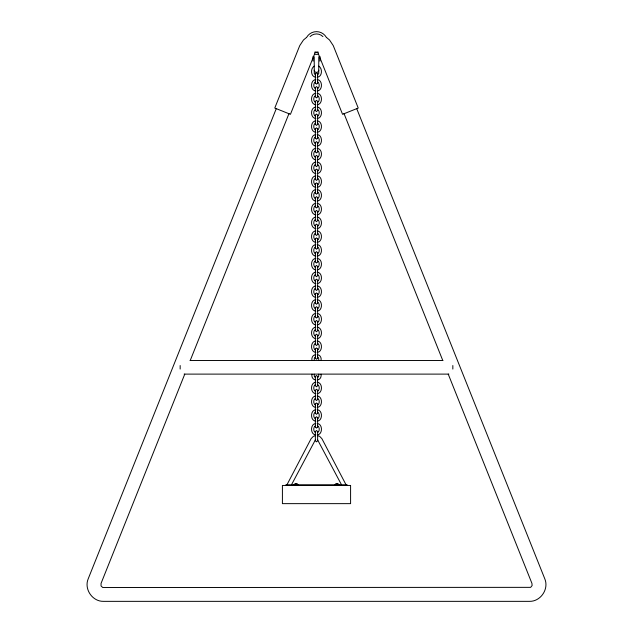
<?xml version="1.0" encoding="UTF-8"?>
<svg xmlns="http://www.w3.org/2000/svg" width="633" height="633" viewBox="0 0 633 633"><rect width="100%" height="100%" fill="white"/><g stroke="black" fill="none" stroke-linecap="round" stroke-linejoin="round"><path stroke-width="0.95" d="M315.361 73.919L316.492 72.779L317.631 73.919L317.631 83.01L316.492 84.142L315.361 83.01L315.361 73.919L315.511 74.488M315.361 83.01L315.511 82.44M315.361 87.671L316.492 86.539L317.631 87.671L317.631 96.762L316.492 97.901L315.361 96.762L315.361 87.671L315.511 88.24M317.631 73.919L317.481 74.488M318.771 70.208C318.882 73.127 314.118 73.127 314.229 70.208M315.361 96.762L315.511 96.192M315.361 101.43L316.492 100.299L317.631 101.43L317.631 110.522L316.492 111.653L315.361 110.522L315.361 101.43L315.511 102M317.631 87.671L317.481 88.24M315.361 110.522L315.511 109.952M315.361 115.19L316.492 114.051L317.631 115.19L317.631 124.282L316.492 125.413L315.361 124.282L315.361 115.19L315.511 115.76M317.631 101.43L317.481 102M315.361 124.282L315.511 123.712M315.361 128.95L316.492 127.811L317.631 128.95L317.631 138.034L316.492 139.173L315.361 138.034L315.361 128.95L315.511 129.512M317.631 115.19L317.481 115.76M315.361 138.034L315.511 137.464M315.361 142.702L316.492 141.57L317.631 142.702L317.631 151.793L316.492 152.933L315.361 151.793L315.361 142.702L315.511 143.272M317.631 128.95L317.481 129.512M315.361 151.793L315.511 151.224M315.361 156.462L316.492 155.322L317.631 156.462L317.631 165.553L316.492 166.685L315.361 165.553L315.361 156.462L315.511 157.031M317.631 142.702L317.481 143.272M315.361 165.553L315.511 164.984M315.361 170.222L316.492 169.082L317.631 170.222L317.631 179.305L316.492 180.445L315.361 179.305L315.361 170.222L315.511 170.783M317.631 156.462L317.481 157.031M315.361 179.305L315.511 178.743M315.361 183.974L316.492 182.842L317.631 183.974L317.631 193.065L316.492 194.204L315.361 193.065L315.361 183.974L315.511 184.543M317.631 170.222L317.481 170.783M315.361 193.065L315.511 192.495M315.361 197.733L316.492 196.594L317.631 197.733L317.631 206.825L316.492 207.956L315.361 206.825L315.361 197.733L315.511 198.303M317.631 183.974L317.481 184.543M315.361 206.825L315.511 206.255M315.361 211.493L316.492 210.354L317.631 211.493L317.631 220.577L316.492 221.716L315.361 220.577L315.361 211.493L315.511 212.055M317.631 197.733L317.481 198.303M315.361 220.577L315.511 220.015M315.361 225.245L316.492 224.114L317.631 225.245L317.631 234.337L316.492 235.476L315.361 234.337L315.361 225.245L315.511 225.815M317.631 211.493L317.481 212.055M315.361 234.337L315.511 233.767M315.361 239.005L316.492 237.866L317.631 239.005L317.631 248.096L316.492 249.228L315.361 248.096L315.361 239.005L315.511 239.575M317.631 225.245L317.481 225.815M315.361 248.096L315.511 247.527M315.361 252.765L316.492 251.625L317.631 252.765L317.631 261.848L316.492 262.988L315.361 261.848L315.361 252.765L315.511 253.335M317.631 239.005L317.481 239.575M315.361 261.848L315.511 261.287M315.361 266.517L316.492 265.385L317.631 266.517L317.631 275.608L316.492 276.748L315.361 275.608L315.361 266.517L315.511 267.086M317.631 252.765L317.481 253.335M315.361 275.608L315.511 275.038M315.361 280.277L316.492 279.145L317.631 280.277L317.631 289.368L316.492 290.5L315.361 289.368L315.361 280.277L315.511 280.846M317.631 266.517L317.481 267.086M315.361 289.368L315.511 288.798M315.361 294.036L316.492 292.897L317.631 294.036L317.631 303.128L316.492 304.259L315.361 303.128L315.361 294.036L315.511 294.606M317.631 280.277L317.481 280.846M315.361 303.128L315.511 302.558M315.361 307.796L316.492 306.657L317.631 307.796L317.631 316.88L316.492 318.019L315.361 316.88L315.361 307.796L315.511 308.358M317.631 294.036L317.481 294.606M315.361 316.88L315.511 316.31M315.361 321.548L316.492 320.417L317.631 321.548L317.631 330.64L316.492 331.779L315.361 330.64L315.361 321.548L315.511 322.118M317.631 307.796L317.481 308.358M315.361 330.64L315.511 330.07M315.361 335.308L316.492 334.169L317.631 335.308L317.631 344.399L316.492 345.531L315.361 344.399L315.361 335.308L315.511 335.878M317.631 321.548L317.481 322.118M315.361 344.399L315.511 343.83M315.361 349.068L316.492 347.928L317.631 349.068L317.631 358.151L316.492 359.291L315.361 358.151L315.361 349.068L315.511 349.63M317.631 335.308L317.481 335.878M315.361 358.151L315.511 357.59M317.631 349.068L317.481 349.63M315.361 376.58L316.492 375.44L317.631 376.58L317.631 385.671L316.492 386.803L315.361 385.671L315.361 376.58L315.511 377.149M315.361 385.671L315.511 385.101M315.361 390.339L316.492 389.2L317.631 390.339L317.631 399.423L316.492 400.562L315.361 399.423L315.361 390.339L315.511 390.901M317.631 376.58L317.481 377.149M315.361 399.423L315.511 398.861M315.361 404.091L316.492 402.96L317.631 404.091L317.631 413.183L316.492 414.322L315.361 413.183L315.361 404.091L315.511 404.661M317.631 390.339L317.481 390.901M315.361 413.183L315.511 412.613M315.361 417.851L316.492 416.712L317.631 417.851L317.631 426.943L316.492 428.074L315.361 426.943L315.361 417.851L315.511 418.421M317.631 404.091L317.481 404.661M315.361 426.943L315.511 426.373M315.361 431.611L316.492 430.472L317.631 431.611L317.631 440.695L316.492 441.834L315.361 440.695L315.361 431.611L315.511 432.181M317.631 417.851L317.481 418.421M315.361 440.695L315.511 440.133M317.631 431.611L317.481 432.181M276.233 108.749L88.201 578.831C83.873 589.038 92.363 601.579 103.448 601.35L529.552 601.35C540.637 601.579 549.128 589.038 544.799 578.831L356.767 108.749M184.765 374.135L101.066 583.381L101.043 585.976L102.783 587.535L530.66 587.353L532.124 585.533L531.934 583.381L448.235 374.135M190.272 360.375L289.02 113.497M315.092 52.689L290.436 114.32L274.769 108.045L299.733 45.639L303.476 39.99L306.253 37.671M286.717 485.242L311.112 438.669L313.295 436.398L315.384 435.607M291.655 484.482L315.384 439.856M314.34 66.133C310.241 68.166 310.637 76.862 315.74 77.21M315.21 81.997C313.272 83.319 313.193 87.884 315.614 88.675M317.79 267.419C319.728 266.097 319.807 261.532 317.386 260.733M315.21 288.355C313.272 289.677 313.193 294.242 315.614 295.041M317.592 116.156C319.815 115.071 319.847 110.197 317.386 109.406M315.408 233.261C313.185 234.337 313.153 239.211 315.614 240.01M317.592 322.514C319.815 321.437 319.847 316.563 317.386 315.764M317.386 74.923L318.755 73.555L318.771 56.804M317.386 88.675C319.807 87.884 319.728 83.319 317.79 81.997M315.614 95.646C313.113 96.438 313.113 101.644 315.614 102.435M317.386 102.435C319.887 101.644 319.887 96.438 317.386 95.646M315.614 109.406C313.153 110.197 313.185 115.071 315.408 116.156M315.614 123.158C313.113 123.957 313.113 129.156 315.614 129.947M317.386 129.947C319.887 129.156 319.887 123.957 317.386 123.158M315.614 136.918C313.113 137.709 313.113 142.916 315.614 143.707M317.386 143.707C319.887 142.916 319.887 137.709 317.386 136.918M315.614 150.678C313.113 151.469 313.113 156.667 315.614 157.467M317.386 157.467C319.887 156.667 319.887 151.469 317.386 150.678M315.614 164.43C313.113 165.229 313.113 170.427 315.614 171.219M317.386 171.219C319.887 170.427 319.887 165.229 317.386 164.43M315.614 178.189C313.113 178.989 313.113 184.187 315.614 184.978M317.386 184.978C319.887 184.187 319.887 178.989 317.386 178.189M315.614 191.949C313.113 192.741 313.113 197.939 315.614 198.738M317.386 198.738C319.887 197.939 319.887 192.741 317.386 191.949M315.614 205.701C313.113 206.5 313.113 211.699 315.614 212.498M317.386 212.498C319.887 211.699 319.887 206.5 317.386 205.701M315.614 219.461C313.113 220.26 313.113 225.459 315.614 226.25M317.386 226.25C319.887 225.459 319.887 220.26 317.386 219.461M317.386 240.01C319.847 239.211 319.815 234.337 317.592 233.261M315.614 246.973C313.113 247.772 313.113 252.971 315.614 253.77M317.386 253.77C319.887 252.971 319.887 247.772 317.386 246.973M315.614 260.733C313.193 261.532 313.272 266.097 315.21 267.419M315.614 274.493C313.113 275.284 313.113 280.49 315.614 281.281M317.386 281.281C319.887 280.49 319.887 275.284 317.386 274.493M317.386 295.041C319.807 294.242 319.728 289.677 317.79 288.355M315.614 302.004C313.113 302.803 313.113 308.002 315.614 308.793M317.386 308.793C319.887 308.002 319.887 302.803 317.386 302.004M315.614 315.764C313.153 316.563 313.185 321.437 315.408 322.514M315.614 329.524C313.113 330.315 313.113 335.514 315.614 336.313M317.386 336.313C319.887 335.514 319.887 330.315 317.386 329.524M315.614 343.276C313.113 344.075 313.113 349.274 315.614 350.065M317.386 350.065C319.887 349.274 319.887 344.075 317.386 343.276M315.614 357.036L314.348 358.001L314.229 360.43M317.386 377.584L318.652 376.611L318.771 374.19M315.614 384.548C313.113 385.347 313.113 390.545 315.614 391.344M317.386 391.344C319.887 390.545 319.887 385.347 317.386 384.548M315.614 398.307C313.113 399.106 313.113 404.305 315.614 405.096M317.386 405.096C319.887 404.305 319.887 399.106 317.386 398.307M315.614 412.067C313.113 412.858 313.113 418.057 315.614 418.856M317.386 418.856C319.887 418.057 319.887 412.858 317.386 412.067M315.614 425.819C313.113 426.618 313.113 431.817 315.614 432.616M317.386 432.616C319.887 431.817 319.887 426.618 317.386 425.819M317.26 77.21C322.363 76.862 322.759 68.166 318.66 66.133M315.74 79.6C310.146 79.924 310.146 90.646 315.74 90.962M317.26 90.962C322.854 90.646 322.854 79.924 317.26 79.6M315.74 93.36C310.146 93.676 310.146 104.398 315.74 104.722M317.26 104.722C322.854 104.398 322.854 93.676 317.26 93.36M315.74 107.119C310.146 107.436 310.146 118.157 315.74 118.482M317.26 118.482C322.854 118.157 322.854 107.436 317.26 107.119M315.74 120.871C310.146 121.196 310.146 131.917 315.74 132.234M317.26 132.234C322.854 131.917 322.854 121.196 317.26 120.871M315.74 134.631C310.146 134.956 310.146 145.669 315.74 145.994M317.26 145.994C322.854 145.669 322.854 134.956 317.26 134.631M315.74 148.391C310.146 148.708 310.146 159.429 315.74 159.753M317.26 159.753C322.854 159.429 322.854 148.708 317.26 148.391M315.74 162.143C310.146 162.467 310.146 173.189 315.74 173.505M317.26 173.505C322.854 173.189 322.854 162.467 317.26 162.143M315.74 175.903C310.146 176.227 310.146 186.949 315.74 187.265M317.26 187.265C322.854 186.949 322.854 176.227 317.26 175.903M315.74 189.663C310.146 189.979 310.146 200.701 315.74 201.025M317.26 201.025C322.854 200.701 322.854 189.979 317.26 189.663M315.74 203.422C310.146 203.739 310.146 214.46 315.74 214.777M317.26 214.777C322.854 214.46 322.854 203.739 317.26 203.422M315.74 217.174C310.146 217.499 310.146 228.22 315.74 228.537M317.26 228.537C322.854 228.22 322.854 217.499 317.26 217.174M315.74 230.934C310.146 231.251 310.146 241.972 315.74 242.297M317.26 242.297C322.854 241.972 322.854 231.251 317.26 230.934M315.74 244.694C310.146 245.011 310.146 255.732 315.74 256.056M317.26 256.056C322.854 255.732 322.854 245.011 317.26 244.694M315.74 258.446C310.146 258.77 310.146 269.492 315.74 269.808M317.26 269.808C322.854 269.492 322.854 258.77 317.26 258.446M315.74 272.206C310.146 272.522 310.146 283.244 315.74 283.568M317.26 283.568C322.854 283.244 322.854 272.522 317.26 272.206M315.74 285.966C310.146 286.282 310.146 297.004 315.74 297.328M317.26 297.328C322.854 297.004 322.854 286.282 317.26 285.966M315.74 299.718C310.146 300.042 310.146 310.763 315.74 311.08M317.26 311.08C322.854 310.763 322.854 300.042 317.26 299.718M315.74 313.477C310.146 313.802 310.146 324.515 315.74 324.84M317.26 324.84C322.854 324.515 322.854 313.802 317.26 313.477M315.74 327.237C310.146 327.554 310.146 338.275 315.74 338.6M317.26 338.6C322.854 338.275 322.854 327.554 317.26 327.237M315.74 340.989C310.146 341.314 310.146 352.035 315.74 352.352M317.26 352.352C322.854 352.035 322.854 341.314 317.26 340.989M315.74 354.749C312.876 354.717 311.357 357.898 311.958 360.43M317.26 379.871C320.124 379.903 321.643 376.722 321.042 374.19M315.74 382.269C310.146 382.585 310.146 393.307 315.74 393.623M317.26 393.623C322.854 393.307 322.854 382.585 317.26 382.269M315.74 396.021C310.146 396.345 310.146 407.066 315.74 407.383M317.26 407.383C322.854 407.066 322.854 396.345 317.26 396.021M315.74 409.78C310.146 410.097 310.146 420.818 315.74 421.143M317.26 421.143C322.854 420.818 322.854 410.097 317.26 409.78M315.74 423.54C310.146 423.857 310.146 434.578 315.74 434.903M317.26 434.903C322.854 434.578 322.854 423.857 317.26 423.54M315.036 52.444L317.964 52.444M190.035 360.478L442.965 360.478M184.108 374.111L448.892 374.111M293.775 484.554L298.325 484.554M334.675 484.554L339.225 484.554M285.823 484.775L347.177 484.775M317.26 354.749C320.124 354.717 321.643 357.898 321.042 360.43M315.74 379.871C312.876 379.903 311.357 376.722 311.958 374.19M315.614 74.923L314.245 73.555L314.229 56.804M317.386 357.036L318.652 358.001L318.771 360.43M315.614 377.584L314.348 376.611L314.229 374.19M317.616 435.607L319.705 436.398L321.888 438.669L346.283 485.242M317.616 439.856L341.345 484.482M326.747 37.671L329.524 39.99L333.267 45.639L358.231 108.045L342.564 114.32L317.908 52.689M317.481 82.44L317.631 83.01M317.481 96.192L317.631 96.762M317.481 109.952L317.631 110.522M317.481 123.712L317.631 124.282M317.481 137.464L317.631 138.034M317.481 151.224L317.631 151.793M317.481 164.984L317.631 165.553M317.481 178.743L317.631 179.305M317.481 192.495L317.631 193.065M317.481 206.255L317.631 206.825M317.481 220.015L317.631 220.577M317.481 233.767L317.631 234.337M317.481 247.527L317.631 248.096M317.481 261.287L317.631 261.848M317.481 275.038L317.631 275.608M317.481 288.798L317.631 289.368M317.481 302.558L317.631 303.128M317.481 316.31L317.631 316.88M317.481 330.07L317.631 330.64M317.481 343.83L317.631 344.399M317.481 357.59L317.631 358.151M317.481 385.101L317.631 385.671M317.481 398.861L317.631 399.423M317.481 412.613L317.631 413.183M317.481 426.373L317.631 426.943M317.481 440.133L317.631 440.695M343.98 113.497L442.728 360.375M452.84 365.534L452.84 369.063M338.315 484.554L338.315 483.865L335.585 483.865L335.585 484.554M337.634 483.865L337.634 484.554M336.273 483.865L336.273 484.554M319.91 56.329L319.91 61.187M313.09 56.329L313.09 61.187M297.415 484.554L297.415 483.865L294.685 483.865L294.685 484.554M296.727 483.865L296.727 484.554M295.366 483.865L295.366 484.554M180.16 365.534L180.16 369.063M318.478 54.201A11.362 11.362 0 0 1 314.522 54.201M306.657 37.331A11.362 11.362 0 0 1 326.343 37.331M318.082 51.961A9.091 9.091 0 0 1 314.918 51.961M310.075 36.587A9.091 9.091 0 0 1 322.925 36.587M350.587 485.456L282.413 485.456L282.413 503.639L350.587 503.639L350.587 485.471"/></g></svg>
